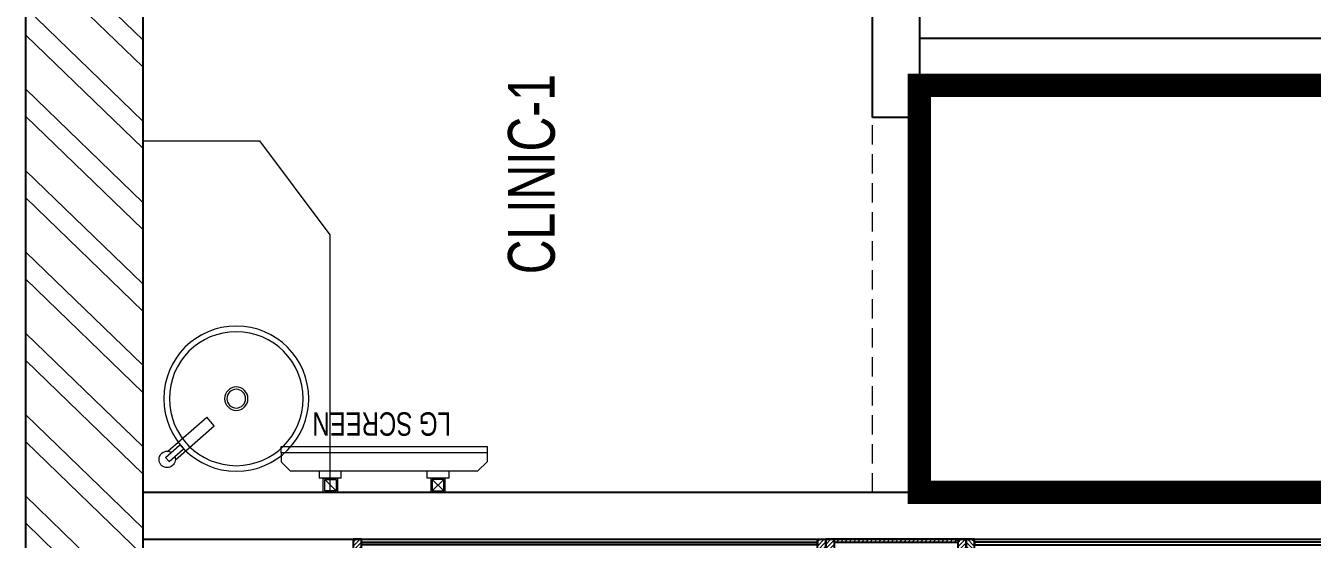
# Model space of a CAD drawing. Header units: feet. Extents: x 10026554 to 10036195, y -6281086 to -6268964.
# Drawn here: x 10026554 to 10029304, y -6271724 to -6270628 of the extents above; entities that cross this region are included whole.
import ezdxf

# ---------------------------------------------------------------- set-up
doc = ezdxf.new("R2010")
doc.units = ezdxf.units.FT
doc.header["$LTSCALE"] = 33
doc.header["$MEASUREMENT"] = 0
doc.linetypes.add('a_p6_plan_L18$0$HIDDEN', pattern=[0.375, 0.25, -0.125])
doc.linetypes.add('ACAD_ISO03W100', pattern=[30, 12, -18])
doc.layers.add('A-WALL', color=1, linetype='Continuous')
for name, color, linetype, lineweight in [('A-WALL HATCH', 251, 'Continuous', 0), ('Floor-Unit', 1, 'Continuous', 13), ('LENS-PARTITION', 21, 'Continuous', 25), ('LENS_CURTAIN', 5, 'a_p6_plan_L18$0$HIDDEN', 9), ('LENS_DIMENSION', 193, 'Continuous', 0), ('LENS_TEXT', 31, 'Continuous', 5), ('LK-FF&E WALL', 1, 'Continuous', 9), ('LK-FURNITURE', 13, 'Continuous', 9), ('LK-IT', 3, 'Continuous', 18), ('LK-TILES FINISH', 251, 'Continuous', 5), ('LN-ELEVATION-1', 81, 'Continuous', 25), ('LN-ELEVATION-2', 103, 'Continuous', 20), ('LN-ELEVATION-3', 125, 'Continuous', 18), ('LN-ELEVATION-4', 145, 'Continuous', 13), ('LN-HATCH', 251, 'Continuous', 0), ('TV', 92, 'Continuous', 18)]:
    doc.layers.add(name, color=color, linetype=linetype, lineweight=lineweight)
doc.styles.get("Standard").update_dxf_attribs({"font": 'GILC____.TTF'})
pattern_1 = [(45, (7858558.917008298, 3503823.203216763), (-4.490128060534575, 4.490128060534575), [])]

# ---------------------------------------------------------------- blocks, each defined once
blk = doc.blocks.new('A$C87ab3381')
at = {"layer": 'A-WALL HATCH'}
h = blk.add_hatch(dxfattribs=at)
h.set_pattern_fill('ANSI32', color=256, scale=333, angle=0.9715749696619951)
h.set_pattern_definition([(45.97157496966199, (-3885225.560190248, 5461308.428297875), (-89.7845111904361, 86.79001771686914), []), (45.97157496966199, (-3885166.702014044, 5461309.426462365), (-89.7845111904361, 86.79001771686914), [])])
h.paths.add_polyline_path([(-3949.999999046326, 0), (-3707, 0), (-3707, 260.0000004768372), (-3949.999999046326, 260.0000004768372)])
h.paths.add_polyline_path([(-6897, 8175.000000000002), (-6897, 8425), (-9712, 8424.999999999998), (-9712, 8174.999999999998)])
h.paths.add_polyline_path([(-3707, 8175), (-3707, 8425), (-6557, 8425), (-6557, 8175)])
h.paths.add_polyline_path([(-3367, 8425.000000000002), (-3367, 8175.000000000002), (-846, 8175.000000000002), (-846, 8425)])
h.paths.add_polyline_path([(-566, 8425), (-566, 8175), (-260, 8175), (-260, 1040.514061450958), (-4.547e-13, 1040.514061450958), (-4.547e-13, 8425)])
h.paths.add_polyline_path([(-260.0000000000004, 140.0000004768371), (-566, 140.0000004768371), (-566, 0), (0, 0), (0, 440.5140614509583), (-260, 440.5140614509583)])
h.paths.add_polyline_path([(-3367, 260.0000004768372), (-3367, 0), (-846, 0), (-846, 310.0000004768372), (-966, 310.0000004768372), (-966, 260.0000004768372)])
h.paths.add_polyline_path([(-1631, 2024.000000476837), (-1010, 2024.000000476837), (-1010, 2184), (-1790.999999046325, 2184), (-1790.999999046792, 260.0000004768372), (-1631, 260.0000004768372)])
h.paths.add_polyline_path([(-9712, 2184), (-9712, 2024.000000476837), (-3707, 2024.000000476837), (-3707, 410.0000004768372), (-3546.999999046326, 410.0000004768372), (-3546.999999046326, 2184)])
at = {"layer": 'A-WALL'}
blk.add_lwpolyline([(-846, 8175), (-3367, 8175), (-3367, 8425), (-846, 8425)], close=True, dxfattribs=at)
blk = doc.blocks.new('CLINIC SCREEN')
at = {"layer": 'TV'}
for p, q in [((-103.1090284836336, 42.85441964946222), (-127.4114311772946, 18.55201695591665)), ((-127.4114311772946, 42.85441964946222), (-103.1090284836336, 18.55201695591665)), ((102.7052824410566, 42.85441964946222), (127.007685134602, 18.55201695591665))]:
    blk.add_line(p, q, dxfattribs=at)
at = {"layer": 'TV', "ltscale": 12}
for p, q in [((-220.0000000000082, -19.41163062257681), (-200.5883693773149, 0)), ((200.5883693773149, 0), (-200.5883693773149, 0)), ((-138.5315413423604, 0), (-138.5315413423604, 15.514207008644)), ((-138.5315413423604, 15.514207008644), (-91.98892031613741, 15.514207008644)), ((-91.98892031613741, 15.514207008644), (-91.98892031613741, 0)), ((91.98892031610741, 15.514207008644), (91.98892031610741, 0)), ((91.98892031610741, 15.514207008644), (138.5315413423595, 15.514207008644)), ((138.5315413423595, 0), (138.5315413423595, 15.514207008644)), ((219.9999999999918, -19.41163062257681), (200.5883693773149, 0)), ((-220.0000000000082, -38.82326124538668), (-220.0000000000082, -19.41163062257681)), ((219.9999999999918, -38.82326124538668), (219.9999999999918, -19.41163062257681))]:
    blk.add_line(p, q, dxfattribs=at)
at = {"layer": 'TV'}
for points in [[(-130.4492315140169, 15.51421661919448), (-100.0712281470269, 15.51421661919448), (-100.0712281470269, 45.89221998606814), (-130.4492315140169, 45.89221998606814)], [(-127.4114311772946, 18.55201695591665), (-103.1090284836336, 18.55201695591665), (-103.1090284836336, 42.85441964946222), (-127.4114311772946, 42.85441964946222)], [(130.0454854713243, 15.51421661919448), (99.66748210433435, 15.51421661919448), (99.66748210433435, 45.89221998606814), (130.0454854713243, 45.89221998606814)], [(127.007685134602, 18.55201695591665), (102.7052824410566, 18.55201695591665), (102.7052824410566, 42.85441964946222), (127.007685134602, 42.85441964946222)]]:
    blk.add_lwpolyline(points, close=True, dxfattribs=at)
at = {"layer": 'TV', "ltscale": 12}
blk.add_lwpolyline([(-220.0000000000082, -51.71278328332107), (-220.0000000000082, -38.82326124538668), (219.9999999999918, -38.82326124538668), (219.9999999999918, -51.71278328332107)], close=True, dxfattribs=at)
at = {"layer": 'Floor-Unit', "color": 0, "ltscale": 2, "insert": (5.199680584678389, -100.4085774972336), "char_height": 50, "attachment_point": 5}
blk.add_mtext_dynamic_manual_height_columns('LG SCREEN', width=466.4796511627907, gutter_width=12.5, heights=[0], dxfattribs=at)
blk = doc.blocks.new('rtf')
at = {"color": 0, "linetype": 'ByBlock', "lineweight": -2}
for p, q in [((16425.26329468148, -172793.1007600746), (16535.26329468148, -172793.1007600746)), ((16535.26329468148, -172793.1007600746), (16535.26329468148, -172817.1007600746)), ((16412.5253540573, -172798.8148984113), (16452.40026456733, -172798.8148984113)), ((16412.5253540573, -172810.8148984113), (16412.5253540573, -172798.8148984113)), ((16412.5253540573, -172810.8148984113), (16452.40026456733, -172810.8148984113)), ((16425.26329468148, -172817.1007600746), (16535.26329468148, -172817.1007600746))]:
    blk.add_line(p, q, dxfattribs=at)
for centre, radius, start, end in [((16412.5253540573, -172805.1007600746), 17.5, 21.05058810897431, 340.9421780194656), ((16444.53660690578, -172804.8148984114), 9.891264419597851, 322.656233941354, 37.34376605891414)]:
    blk.add_arc(centre, radius, start, end, dxfattribs=at)
blk = doc.blocks.new('dsg')
at = {"color": 0, "linetype": 'ByBlock', "lineweight": -2}
for radius in [155, 143, 25, 20]:
    blk.add_circle((11491.5035008227, -171102.5847399924), radius, dxfattribs=at)
blk.add_blockref('rtf', (-5117.472106590168, 1702.9323767405), dxfattribs=at)
blk = doc.blocks.new('VC HD 1010')
at = {"layer": 'LN-HATCH', "ltscale": 0.5}
h = blk.add_hatch(dxfattribs=at)
h.set_pattern_fill('ANSI31', color=256, scale=2)
h.set_pattern_definition([(45, (3761554.586240421, 1795022.935917533), (-4.490128060534575, 4.490128060534575), [])])
h.paths.add_polyline_path([(-505.166666666977, 24), (-505.166666666977, -166), (-499.1666666669771, -166), (-499.1666666669771, -176), (-505.166666666977, -176), (-505.166666666977, -220), (-487.1666666669772, -220), (-487.1666666669772, 24)])
h = blk.add_hatch(dxfattribs=at)
h.set_pattern_fill('ANSI31', color=256, scale=2)
h.set_pattern_definition(pattern_1)
h.paths.add_polyline_path([(504.8333333330228, 24), (504.8333333330228, -166), (498.8333333330228, -166), (498.8333333330228, -176), (504.8333333330228, -176), (504.8333333330228, -220), (486.8333333330228, -220), (486.8333333330228, 24)])
h = blk.add_hatch(dxfattribs=at)
h.set_pattern_fill('ANSI31', color=256, scale=2)
h.set_pattern_definition([(45, (7858741.917008297, 3503823.203216763), (-4.490128060534575, 4.490128060534575), [])])
h.paths.add_polyline_path([(-470.1666666669772, -220), (-470.1666666669772, -226), (-505.166666666977, -226), (-505.166666666977, -220)])
h = blk.add_hatch(dxfattribs=at)
h.set_pattern_fill('ANSI31', color=256, scale=2)
h.set_pattern_definition(pattern_1)
h.paths.add_polyline_path([(476.8333333330228, -220), (476.8333333330228, -226), (511.8333333330228, -226), (511.8333333330228, -220)])
at = {"layer": 'LN-ELEVATION-1', "ltscale": 0.5}
for points in [[(-505.166666666977, 24), (-505.166666666977, -166), (-499.1666666669771, -166), (-499.1666666669771, -176), (-505.166666666977, -176), (-505.166666666977, -220), (-487.1666666669772, -220), (-487.1666666669772, 24)], [(486.8333333330228, 12), (-487.1666666669772, 12), (-487.1666666669772, 18), (486.8333333330228, 18)], [(504.8333333330228, 24), (504.8333333330228, -166), (498.8333333330228, -166), (498.8333333330228, -176), (504.8333333330228, -176), (504.8333333330228, -220), (486.8333333330228, -220), (486.8333333330228, 24)], [(-470.1666666669772, -220), (-470.1666666669772, -226), (-505.166666666977, -226), (-505.166666666977, -220)], [(469.8333333330228, -220), (469.8333333330228, -226), (504.8333333330228, -226), (504.8333333330228, -220)]]:
    blk.add_lwpolyline(points, close=True, dxfattribs=at)
at = {"layer": 'LN-ELEVATION-2', "ltscale": 0.5}
blk.add_lwpolyline([(470.1666666674428, 0), (-470.1666666674428, 0), (-470.1666666674428, -208), (470.1666666674428, -208)], close=True, dxfattribs=at)
at = {"layer": 'LN-ELEVATION-3', "ltscale": 0.5}
for p, q in [((-487.1666666669772, 24), (486.8333333330228, 24)), ((-470.1666666669772, -220), (469.8333333330228, -220)), ((469.8333333330228, -226), (-470.1666666669772, -226))]:
    blk.add_line(p, q, dxfattribs=at)
for points in [[(-470.1666666674428, 0), (-288.5000000004657, 0), (-288.5000000004657, -64), (-470.1666666674428, -64)], [(-280.5000000004657, 0), (-98.83333333348855, 0), (-98.83333333348855, -64), (-280.5000000004657, -64)], [(-90.83333333348855, 0), (90.83333333348855, 0), (90.83333333348855, -64), (-90.83333333348855, -64)], [(98.83333333348855, 0), (280.5000000004657, 0), (280.5000000004657, -64), (98.83333333348855, -64)], [(288.5000000004657, 0), (470.1666666674428, 0), (470.1666666674428, -64), (288.5000000004657, -64)], [(-470.1666666674428, -136), (-288.5000000004657, -136), (-288.5000000004657, -72), (-470.1666666674428, -72)], [(-280.5000000004657, -72), (-98.83333333348855, -72), (-98.83333333348855, -136), (-280.5000000004657, -136)], [(-90.83333333348855, -72), (90.83333333348855, -72), (90.83333333348855, -136), (-90.83333333348855, -136)], [(98.83333333348855, -72), (280.5000000004657, -72), (280.5000000004657, -136), (98.83333333348855, -136)], [(288.5000000004657, -72), (470.1666666674428, -72), (470.1666666674428, -136), (288.5000000004657, -136)], [(-470.1666666674428, -144), (-288.5000000004657, -144), (-288.5000000004657, -208), (-470.1666666674428, -208)], [(-280.5000000004657, -144), (-98.83333333348855, -144), (-98.83333333348855, -208), (-280.5000000004657, -208)], [(-90.83333333348855, -144), (90.83333333348855, -144), (90.83333333348855, -208), (-90.83333333348855, -208)], [(98.83333333348855, -144), (280.5000000004657, -144), (280.5000000004657, -208), (98.83333333348855, -208)], [(288.5000000004657, -144), (470.1666666674428, -144), (470.1666666674428, -208), (288.5000000004657, -208)]]:
    blk.add_lwpolyline(points, close=True, dxfattribs=at)
blk = doc.blocks.new('MIRROR')
at = {"layer": 'LN-HATCH', "ltscale": 0.5}
h = blk.add_hatch(dxfattribs=at)
h.set_pattern_fill('ANSI31', color=256, scale=2)
h.set_pattern_definition([(45, (4060433.741624544, 1708720.786904081), (-4.490128060534575, 4.490128060534575), [])])
h.paths.add_polyline_path([(212.944788963403, 101.3407590774622), (230.944788963403, 101.3407590774622), (230.944788963403, -127.6592409225377), (212.944788963403, -127.6592409225377)])
h.paths.add_polyline_path([(230.944788963403, 95.34075907746227), (494.9447889634027, 95.34075907746227), (494.9447889634027, 101.3407590774622), (230.944788963403, 101.3407590774622)])
h.paths.add_polyline_path([(512.9447889634027, 101.3407590774622), (494.9447889634027, 101.3407590774622), (494.9447889634027, -127.6592409225377), (512.9447889634027, -127.6592409225377)])
at = {"layer": 'Defpoints'}
blk.add_lwpolyline([(512.9447889634027, 101.3407590774622), (212.944788963403, 101.3407590774622), (212.944788963403, -148.6592409225377), (512.9447889634027, -148.6592409225377)], close=True, dxfattribs=at)
at = {"layer": 'LN-ELEVATION-1'}
for points in [[(212.944788963403, 101.3407590774622), (230.944788963403, 101.3407590774622), (230.944788963403, -127.6592409225377), (212.944788963403, -127.6592409225377)], [(230.944788963403, 95.34075907746227), (494.9447889634027, 95.34075907746227), (494.9447889634027, 101.3407590774622), (230.944788963403, 101.3407590774622)], [(512.9447889634027, 101.3407590774622), (494.9447889634027, 101.3407590774622), (494.9447889634027, -127.6592409225377), (512.9447889634027, -127.6592409225377)], [(259.944788963403, -141.6592409225377), (259.944788963403, -127.6592409225377), (214.944788963403, -127.6592409225377), (214.944788963403, -148.6592409225377), (223.944788963403, -148.6592409225377), (223.944788963403, -147.1592409225377), (216.444788963403, -147.1592409225377), (216.444788963403, -141.6592409225377)], [(442.944788963403, -141.6592409225377), (442.944788963403, -127.6592409225377), (487.9447889634028, -127.6592409225377), (487.9447889634028, -148.6592409225377), (478.9447889634026, -148.6592409225377), (478.9447889634026, -147.1592409225377), (486.4447889634027, -147.1592409225377), (486.4447889634027, -141.6592409225377)], [(504.944788963403, -148.6592409225377), (504.944788963403, -147.1592409225377), (509.444788963403, -147.1592409225377), (509.444788963403, -129.1592409225377), (487.9447889634028, -129.1592409225377), (487.9447889634028, -127.6592409225377), (510.9447889634028, -127.6592409225377), (510.9447889634028, -148.6592409225377)]]:
    blk.add_lwpolyline(points, close=True, dxfattribs=at)
at = {"layer": 'LN-ELEVATION-2'}
blk.add_lwpolyline([(259.944788963403, -141.6592409225377), (442.944788963403, -141.6592409225377), (442.944788963403, -127.6592409225377), (259.944788963403, -127.6592409225377)], close=True, dxfattribs=at)
at = {"layer": 'LN-ELEVATION-2', "color": 4, "lineweight": 0}
blk.add_lwpolyline([(216.444788963403, -141.6592409225377), (486.4447889634027, -141.6592409225377), (486.4447889634027, -147.1592409225377), (216.444788963403, -147.1592409225377)], close=True, dxfattribs=at)
at = {"layer": 'LN-ELEVATION-4', "ltscale": 0.5}
blk.add_line((478.9447889634026, -148.6592409225377), (223.944788963403, -148.6592409225377), dxfattribs=at)

msp = doc.modelspace()

# ---------------------------------------------------------------- linework, layer by layer
at = {"layer": 'LENS-PARTITION'}
for points in [[(10028363.93279754, -6270824.38156509), (10028363.93279754, -6269224.38156509), (10028463.93279754, -6269224.38156509), (10028463.93279754, -6270824.38156509)], [(10029728.93279802, -6270655.381564134), (10028463.93279754, -6270655.381564134), (10028463.93279754, -6270755.381564135), (10029728.93279802, -6270755.381564135)], [(10030023.93279754, -6271624.381565093), (10026803.93279802, -6271624.381565093), (10026803.93279802, -6271724.381565091), (10030023.93279754, -6271724.381565091)]]:
    msp.add_lwpolyline(points, close=True, dxfattribs=at)
at = {"layer": 'LENS_CURTAIN', "ltscale": 5}
msp.add_lwpolyline([(10028363.93279754, -6271624.38156509), (10028363.93279754, -6270824.38156509), (10028463.93279754, -6270824.38156509), (10028463.93279754, -6271624.38156509)], close=True, dxfattribs=at)
at = {"layer": 'LK-FURNITURE'}
msp.add_lwpolyline([(10027203.93279802, -6271624.38156509), (10026803.93279802, -6271624.38156509), (10026803.93279802, -6270874.38156509), (10027053.93279802, -6270874.381565088), (10027203.93279802, -6271074.381565089)], close=True, dxfattribs=at)
at = {"layer": 'LK-TILES FINISH', "color": 212, "linetype": 'ACAD_ISO03W100', "ltscale": 0.05, "const_width": 50}
msp.add_lwpolyline([(10028463.93279754, -6270755.381564135), (10030828.93279802, -6270755.381564135), (10030828.93279802, -6271624.381565093), (10028463.93279754, -6271624.381565093)], close=True, dxfattribs=at)

# ---------------------------------------------------------------- block references
at = {"layer": 'LENS_DIMENSION', "rotation": 90}
msp.add_blockref('A$C87ab3381', (10034978.93279802, -6268964.38156509), dxfattribs=at)
at = {"layer": 'LK-FF&E WALL'}
for name, p in [('VC HD 1010', (10027759.09946421, -6271748.381565092)), ('MIRROR', (10028050.98800858, -6271825.722324169))]:
    msp.add_blockref(name, p, dxfattribs=at)
at = {"layer": 'LK-FF&E WALL', "xscale": -1}
msp.add_blockref('VC HD 1010', (10029068.76613087, -6271748.381565092), dxfattribs=at)
at = {"layer": 'LK-IT', "rotation": 180}
msp.add_blockref('CLINIC SCREEN', (10027319.87656162, -6271578.489345103), dxfattribs=at)
at = {"layer": 'LN-ELEVATION-3', "xscale": -1, "rotation": 221.1558274151865}
msp.add_blockref('dsg', (10130955.90374713, -6407814.032540556), dxfattribs=at)

# ---------------------------------------------------------------- texts
at = {"layer": 'LENS_TEXT', "linetype": 'Continuous', "ltscale": 3, "insert": (10027635.37428863, -6270945.140318923), "char_height": 100, "attachment_point": 5, "rotation": 90}
msp.add_mtext_dynamic_manual_height_columns('CLINIC-1', width=927.1387231263549, gutter_width=0.9999999999999992, heights=[0], dxfattribs=at)

doc.saveas('drawing.dxf')
